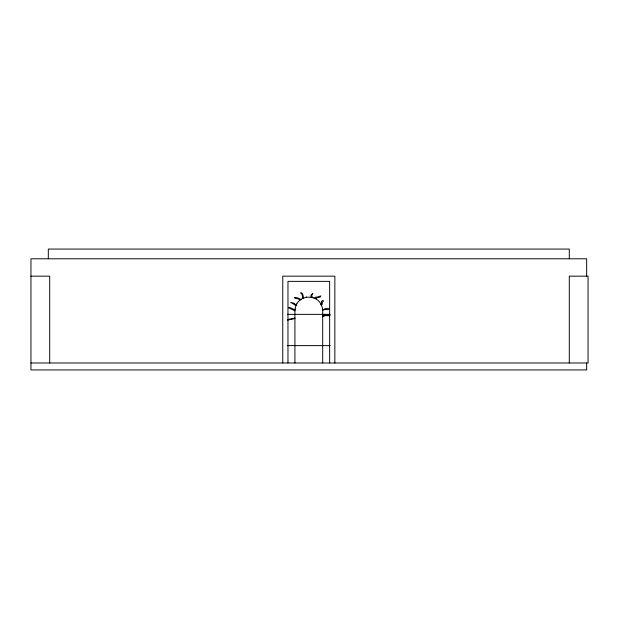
<?xml version="1.0" encoding="UTF-8"?>
<svg xmlns="http://www.w3.org/2000/svg" width="619" height="619" viewBox="0 0 619 619"><rect width="100%" height="100%" fill="white"/><g stroke="black" fill="none" stroke-linecap="round" stroke-linejoin="round"><path stroke-width="0.93" d="M303.534 298.165L302.869 294.497L301.824 293.027L300.641 292.849L301.654 293.568L303.117 298.335M321.215 304.85C317.075 294.629 300.54 294.629 296.4 304.85M294.915 362.989L294.915 310.893L295.387 307.295L296.772 303.944L296.215 304.246M316.332 299.302L316.595 297.956L320.34 296.988L320.82 295.882L317.323 297.135L315.69 297.043L314.839 298.482M311.133 297.306L310.955 295.286L312.858 293.259L311.674 295.201L312.402 297.468M294.791 309.608L295.147 309.09M287.51 319.597L294.915 318.058M321.369 305.221L322.128 304.61L322.275 302.304L323.482 301.198L323.195 300.579L322.391 300.579L321.423 301.6L321.679 303.581L321.4 304.246L320.835 303.944L322.228 307.295L322.7 310.893L322.7 362.989M322.7 316.727L325.548 315.605L330.004 315.744M322.7 316.092L324.774 315.048L329.795 314.978M322.631 310.382L325.462 309.399L327.977 309.748L329.161 308.703L325.88 308.494L322.816 309.608L322.46 309.09M294.915 318.568L287.51 320.093M321.184 304.788L321.648 304.749M30.95 276.159L49.706 276.159L49.706 362.989M287.433 314.359L330.182 314.359M287.433 345.619L330.182 345.619M30.95 362.989L588.05 362.989L588.05 276.159L569.294 276.159L569.294 362.989M296.424 304.788L294.776 304.246L294.652 303.403L290.682 302.389L296.083 305.616M295.039 309.933L289.94 307.542L288.33 307.581L294.915 310.893M301.043 299.488L297.724 297.901L294.659 297.422C293.46 297.468 296.192 298.992 297.174 298.49L300.424 299.96M296.246 305.221L295.681 304.904M306.196 296.656L306.475 297.306M302.451 297.662L302.776 298.482M314.026 297.468L314.073 298.165M586.657 276.159L586.657 258.788L30.95 258.788L30.95 369.93L586.657 369.93L586.657 362.989M569.294 258.788L569.294 249.07L48.313 249.07L48.313 258.788M334.856 362.989L334.856 276.159L282.759 276.159L282.759 362.989M329.641 362.989L329.641 281.366L287.967 281.366L287.967 362.989"/></g></svg>
